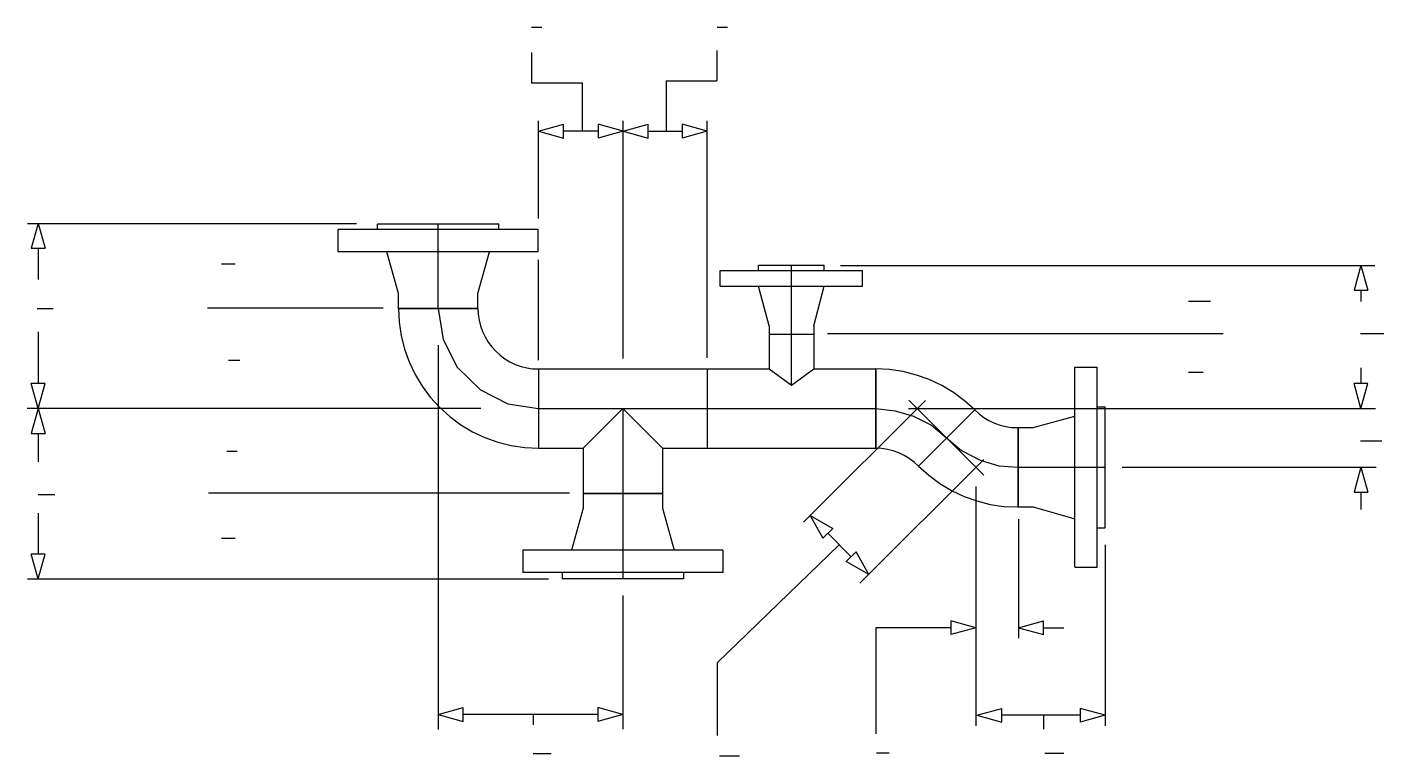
# Model space of a CAD drawing. Extents: x 227 to 1515, y 301 to 993.
import ezdxf

# ---------------------------------------------------------------- set-up
doc = ezdxf.new("R2010")
doc.units = 0
doc.header["$MEASUREMENT"] = 0
for name, color, linetype in [('-1', 7, 'CONTINUOUS'), ('1', 7, 'CONTINUOUS'), ('2', 7, 'CONTINUOUS'), ('21', 7, 'CONTINUOUS')]:
    doc.layers.add(name, color=color, linetype=linetype)

msp = doc.modelspace()

# ---------------------------------------------------------------- linework, layer by layer
at = {"layer": '-1', "color": 5, "linetype": 'Continuous'}
for p, q in [((705.7, 993.5), (715.7, 993.5)), ((882, 993.5), (892, 993.5)), ((411.7, 768.4), (424.7, 768.4)), ((236.7, 726), (251.7, 726)), ((1329.4, 733.2), (1350.4, 733.2)), ((1492.9, 702.5), (1514.9, 702.5)), ((418.1, 677.1), (429.1, 677.1)), ((1329.4, 665.5), (1343.4, 665.5)), ((1492.9, 600.4), (1512.9, 600.4)), ((416.5, 590.6), (426.5, 590.6)), ((237.5, 549.5), (253.5, 549.5)), ((411.7, 508), (424.7, 508)), ((707.5, 303.3), (724.5, 303.3)), ((884.4, 301), (903.4, 301)), ((1033.4, 304), (1045.4, 304)), ((1193.1, 303.5), (1211.1, 303.5))]:
    msp.add_line(p, q, dxfattribs=at)
at = {"layer": '1', "color": 3, "linetype": 'Continuous'}
for p, q in [((706, 969.3), (706, 940.5)), ((881.9, 971.1), (881.9, 942.3)), ((706, 940.5), (754.1, 940.5)), ((754.1, 940.5), (754.1, 894.5)), ((833.8, 942.3), (881.9, 942.3)), ((833.8, 942.3), (833.8, 894.5)), ((712.6, 811.7), (712.6, 904.5)), ((792.9, 678.5), (792.9, 904.5)), ((872.6, 679.1), (872.6, 904.5)), ((712.6, 894.5), (736.3, 901.1)), ((712.6, 894.5), (736.3, 888)), ((736.3, 888), (736.3, 901.1)), ((769.2, 894.5), (736.3, 894.5)), ((792.9, 894.5), (769.2, 901.1)), ((769.2, 901.1), (769.2, 888)), ((792.9, 894.5), (769.2, 888)), ((792.9, 894.5), (816.6, 901.1)), ((792.9, 894.5), (816.6, 888)), ((816.6, 888), (816.6, 901.1)), ((848.9, 901.1), (848.9, 888)), ((872.6, 894.5), (848.9, 901.1)), ((872.6, 894.5), (848.9, 888)), ((227.5, 807), (539.6, 807)), ((237.5, 807), (231, 783.3)), ((237.5, 807), (244.1, 783.3)), ((231, 783.3), (244.1, 783.3)), ((237.5, 783.3), (237.5, 753.6)), ((712.6, 677.1), (712.6, 772.3)), ((999.1, 767.1), (1506.4, 767.1)), ((1493.2, 767.1), (1486.7, 743.4)), ((1493.2, 767.1), (1499.8, 743.4)), ((1486.7, 743.4), (1499.8, 743.4)), ((1493.2, 743.4), (1493.2, 732.9)), ((565.1, 726.4), (398.2, 726.4)), ((237.5, 704), (237.5, 654.7)), ((617.3, 691.2), (617.3, 326.2)), ((1493.2, 669.7), (1493.2, 654.7)), ((244.1, 654.7), (231, 654.7)), ((237.5, 631), (231, 654.7)), ((237.5, 631), (244.1, 654.7)), ((1493.2, 631), (1486.7, 654.7)), ((1499.8, 654.7), (1486.7, 654.7)), ((1493.2, 631), (1499.8, 654.7)), ((1079.8, 638.8), (964.2, 523.2)), ((1135.3, 567.6), (1064, 639)), ((657.9, 631), (227.1, 631)), ((237.5, 631), (231, 607.2)), ((237.5, 631), (244.1, 607.2)), ((1063.7, 631), (1506.9, 631)), ((231, 607.2), (244.1, 607.2)), ((237.5, 607.2), (237.5, 580.3)), ((1135.3, 582.7), (1017.6, 465)), ((1266.6, 575.3), (1507.5, 575.3)), ((1493.2, 575.3), (1486.7, 551.6)), ((1493.2, 575.3), (1499.8, 551.6)), ((1127.6, 557), (1127.6, 329.6)), ((742, 550.7), (399.2, 550.7)), ((1486.7, 551.6), (1499.8, 551.6)), ((1493.2, 551.6), (1493.2, 535.2)), ((237.5, 531.7), (237.5, 492.8)), ((970.4, 529.3), (982.5, 507.9)), ((970.4, 529.3), (991.8, 517.2)), ((982.5, 507.9), (991.8, 517.2)), ((1168.2, 525.8), (1168.2, 412.8)), ((1009.4, 490.3), (987.1, 512.5)), ((244.1, 492.8), (231, 492.8)), ((237.5, 469.1), (231, 492.8)), ((237.5, 469.1), (244.1, 492.8)), ((997.9, 501.7), (882.5, 389.6)), ((1014, 494.9), (1004.7, 485.6)), ((1026.1, 473.5), (1014, 494.9)), ((1250.4, 501.4), (1250.4, 329.6)), ((1026.1, 473.5), (1004.7, 485.6)), ((227.5, 469.1), (721.9, 469.1)), ((792.6, 453.3), (792.6, 326.4)), ((1127.6, 422.8), (1103.9, 429.3)), ((1103.9, 429.3), (1103.9, 416.2)), ((1168.2, 422.8), (1191.9, 429.3)), ((1191.9, 416.2), (1191.9, 429.3)), ((1032.6, 422.8), (1032.6, 322.1)), ((1103.9, 422.8), (1032.6, 422.8)), ((1127.6, 422.8), (1103.9, 416.2)), ((1168.2, 422.8), (1191.9, 416.2)), ((1191.9, 422.8), (1211.3, 422.8)), ((882.5, 320.5), (882.5, 389.6)), ((617.3, 340.4), (641, 346.9)), ((617.3, 340.4), (641, 333.8)), ((641, 333.8), (641, 346.9)), ((768.9, 340.4), (641, 340.4)), ((707.4, 340.4), (707.4, 330.4)), ((792.6, 340.4), (768.9, 346.9)), ((768.9, 346.9), (768.9, 333.8)), ((792.6, 340.4), (768.9, 333.8)), ((1128.5, 339.6), (1152.3, 346.2)), ((1128.5, 339.6), (1152.3, 333)), ((1152.3, 333), (1152.3, 346.2)), ((1226.7, 339.6), (1152.3, 339.6)), ((1192, 339.6), (1192, 326.3)), ((1250.4, 339.6), (1226.7, 346.2)), ((1226.7, 346.2), (1226.7, 333)), ((1250.4, 339.6), (1226.7, 333))]:
    msp.add_line(p, q, dxfattribs=at)
at = {"layer": '1', "color": 7, "linetype": 'Continuous'}
for p, q in [((522.3, 780), (522.3, 801.2)), ((559.8, 801.2), (559.8, 806.2)), ((674.8, 801.2), (674.8, 806.2)), ((712.3, 780), (712.3, 801.2)), ((579.6, 740.3), (568.6, 780)), ((655, 740.3), (666.1, 780)), ((885.1, 747.2), (885.1, 762.2)), ((885.1, 762.2), (1020.1, 762.2)), ((921.3, 767.2), (983.8, 767.2)), ((921.3, 762.2), (921.3, 767.2)), ((983.8, 762.2), (983.8, 767.2)), ((1020.1, 747.2), (1020.1, 762.2)), ((885.1, 747.2), (1020.1, 747.2)), ((931.3, 709.5), (921.3, 747.2)), ((973.8, 709.5), (983.8, 747.2)), ((579.6, 726.2), (579.6, 740.3)), ((655, 726.2), (655, 740.3)), ((931.3, 709.5), (931.3, 668.7)), ((973.8, 709.5), (973.8, 668.7)), ((931.3, 701.8), (973.8, 701.8)), ((1221.6, 670.2), (1242.9, 670.2)), ((712.6, 668.7), (712.6, 593.3)), ((712.6, 668.7), (931.3, 668.7)), ((872.6, 668.7), (872.6, 593.3)), ((931.3, 668.7), (952.6, 653.1)), ((952.6, 653.1), (973.8, 668.7)), ((973.8, 668.7), (1032.6, 668.7)), ((1032.6, 668.7), (1032.6, 593.3)), ((1032.6, 593.3), (1032.6, 668.7)), ((1242.9, 632.7), (1250.4, 632.7)), ((754.9, 593.3), (792.6, 631)), ((792.6, 631), (830.3, 593.3)), ((1126.6, 629.7), (1073.3, 576.4)), ((1073.3, 576.4), (1126.6, 629.7)), ((1126.6, 629.7), (1073.3, 576.4)), ((1182, 612.9), (1221.6, 623.9)), ((1167.9, 612.9), (1182, 612.9)), ((712.6, 593.3), (754.9, 593.3)), ((754.9, 593.3), (754.9, 536.3)), ((830.3, 593.3), (1032.6, 593.3)), ((830.3, 593.3), (830.3, 536.3)), ((754.9, 536.3), (743.8, 496.6)), ((830.3, 536.3), (841.3, 496.6)), ((1167.9, 537.5), (1182, 537.5)), ((1182, 537.5), (1221.6, 526.4)), ((1242.9, 517.7), (1250.4, 517.7)), ((697.6, 496.6), (697.6, 475.3)), ((887.6, 496.6), (887.6, 475.3)), ((1221.6, 480.2), (1242.9, 480.2)), ((735.1, 475.3), (735.1, 469.1)), ((850.1, 475.3), (850.1, 469.1))]:
    msp.add_line(p, q, dxfattribs=at)
at = {"layer": '1', "color": 4, "linetype": 'Continuous'}
for p, q in [((617.3, 725.6), (617.3, 806.2)), ((952.6, 653.1), (952.6, 767.2)), ((617.3, 726.2), (622, 696.5)), ((622, 696.5), (635.3, 670.3)), ((635.3, 670.3), (657.3, 648.9)), ((657.3, 648.9), (683.5, 635.4)), ((683.5, 635.4), (712.6, 631)), ((712.6, 631), (1032.6, 631)), ((792.6, 631), (792.6, 551)), ((1032.6, 631), (1051.2, 629)), ((1051.2, 629), (1068.5, 623.9)), ((1068.5, 623.9), (1085.5, 615.2)), ((1085.5, 615.2), (1099.9, 603.2)), ((1099.9, 603.2), (1113.9, 591.3)), ((1113.9, 591.3), (1131.8, 582)), ((1131.8, 582), (1149.4, 576.7)), ((1149.4, 576.7), (1167.9, 575.2)), ((1167.9, 575.2), (1250.4, 575.2)), ((792.6, 551), (792.6, 469.1))]:
    msp.add_line(p, q, dxfattribs=at)
at = {"layer": '2', "color": 3, "linetype": 'Continuous'}
for p, q in [((816.6, 894.5), (848.9, 894.5)), ((986.7, 702.2), (1362.4, 702.2))]:
    msp.add_line(p, q, dxfattribs=at)
at = {"layer": '21', "color": 7, "linetype": 'Continuous'}
for p, q in [((712.3, 801.2), (522.3, 801.2)), ((674.8, 806.2), (559.8, 806.2)), ((712.3, 780), (522.3, 780)), ((655, 726.2), (579.6, 726.2)), ((579.6, 726.2), (655, 726.2)), ((579.6, 726.2), (580.2, 713.2)), ((655, 726.2), (655.3, 720.6)), ((580.2, 713.2), (582.2, 700.3)), ((655.3, 720.6), (656.1, 715)), ((656.1, 715), (657.5, 709.5)), ((657.5, 709.5), (659.4, 704.2)), ((582.2, 700.3), (585.3, 687.6)), ((659.4, 704.2), (661.8, 699.1)), ((661.8, 699.1), (664.7, 694.2)), ((585.3, 687.6), (589.7, 675.3)), ((664.7, 694.2), (668.1, 689.7)), ((668.1, 689.7), (671.9, 685.5)), ((671.9, 685.5), (676.1, 681.7)), ((589.7, 675.3), (595.3, 663.5)), ((676.1, 681.7), (680.6, 678.4)), ((680.6, 678.4), (685.4, 675.5)), ((685.4, 675.5), (690.5, 673)), ((690.5, 673), (695.9, 671.1)), ((695.9, 671.1), (701.3, 669.8)), ((701.3, 669.8), (706.9, 668.9)), ((1221.6, 480.2), (1221.6, 670.2)), ((1242.9, 480.2), (1242.9, 670.2)), ((595.3, 663.5), (602, 652.3)), ((706.9, 668.9), (712.6, 668.7)), ((1032.6, 668.7), (1032.5, 668.7)), ((1045.6, 668), (1032.6, 668.7)), ((1058.5, 666.1), (1045.6, 668)), ((1071.2, 662.9), (1058.5, 666.1)), ((1083.4, 658.5), (1071.2, 662.9)), ((1095.2, 653), (1083.4, 658.5)), ((602, 652.3), (609.8, 641.9)), ((1106.4, 646.3), (1095.2, 653)), ((1116.9, 638.5), (1106.4, 646.3)), ((609.8, 641.9), (618.6, 632.2)), ((618.6, 632.2), (628.2, 623.4)), ((1126.6, 629.7), (1116.9, 638.5)), ((1250.4, 517.7), (1250.4, 632.7)), ((628.2, 623.4), (638.7, 615.7)), ((1126.6, 629.7), (1126.6, 629.7)), ((1126.6, 629.7), (1130.8, 625.9)), ((1130.8, 625.9), (1135.3, 622.6)), ((1135.3, 622.6), (1140.1, 619.7)), ((1140.1, 619.7), (1145.3, 617.2)), ((638.7, 615.7), (649.9, 609)), ((649.9, 609), (661.7, 603.4)), ((1145.3, 617.2), (1150.6, 615.3)), ((1150.6, 615.3), (1156, 614)), ((1156, 614), (1161.6, 613.1)), ((1161.6, 613.1), (1167.3, 612.9)), ((1167.3, 612.9), (1167.9, 612.9)), ((1167.9, 537.5), (1167.9, 612.9)), ((1167.9, 612.9), (1167.9, 537.5)), ((661.7, 603.4), (674, 599)), ((674, 599), (686.6, 595.8)), ((686.6, 595.8), (699.5, 593.9)), ((699.5, 593.9), (712.6, 593.3)), ((1032.6, 593.3), (1032.5, 593.3)), ((1038.2, 593), (1032.6, 593.3)), ((1043.8, 592.2), (1038.2, 593)), ((1049.3, 590.8), (1043.8, 592.2)), ((1054.6, 588.9), (1049.3, 590.8)), ((1059.7, 586.5), (1054.6, 588.9)), ((1064.5, 583.6), (1059.7, 586.5)), ((1069.1, 580.2), (1064.5, 583.6)), ((1073.3, 576.4), (1069.1, 580.2)), ((1073.3, 576.4), (1073.3, 576.4)), ((1073.3, 576.4), (1073.3, 576.4)), ((1073.3, 576.4), (1082.9, 567.6)), ((1082.9, 567.6), (1093.4, 559.9)), ((1093.4, 559.9), (1104.6, 553.2)), ((830.3, 550.3), (754.9, 550.3)), ((754.9, 550.3), (830.3, 550.3)), ((1104.6, 553.2), (1116.4, 547.6)), ((1116.4, 547.6), (1128.7, 543.2)), ((1128.7, 543.2), (1141.3, 540)), ((1141.3, 540), (1154.2, 538.1)), ((1154.2, 538.1), (1167.3, 537.5)), ((1167.3, 537.5), (1167.9, 537.5)), ((887.6, 496.6), (697.6, 496.6)), ((887.6, 475.3), (697.6, 475.3)), ((850.1, 469.1), (735.1, 469.1))]:
    msp.add_line(p, q, dxfattribs=at)

doc.saveas('drawing.dxf')
